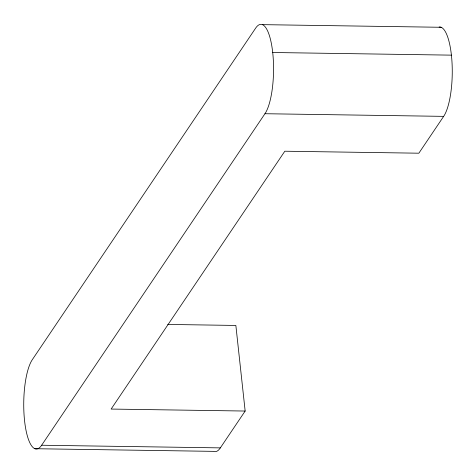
<?xml version="1.0" encoding="UTF-8"?>
<svg xmlns="http://www.w3.org/2000/svg" width="476" height="476" viewBox="0 0 476 476"><rect width="100%" height="100%" fill="white"/><g stroke="black" fill="none" stroke-linecap="round" stroke-linejoin="round"><path stroke-width="0.71" d="M41.638 445.238L264.954 113.722A46.6 13.233 -89.2 0 0 272.712 52.503A46.6 13.233 -89.2 0 0 255.654 28.12L32.338 359.636A46.6 13.233 -89.2 0 0 24.579 420.855A46.6 13.233 -89.2 0 0 41.638 445.238L220.346 447.88L245.158 411.044L235.858 325.441L167.73 324.436M439.116 27.001A46.6 13.233 -89.2 0 1 452.057 63.248A46.6 13.233 -89.2 0 1 443.662 116.364L418.85 153.201L284.815 151.219L111.128 409.062L245.158 411.044M262.478 24.645L441.187 27.287M272.712 52.503L451.421 55.145M264.954 113.722L443.662 116.364M34.813 448.713L213.522 451.355A46.6 13.233 -89.2 0 0 220.346 447.88"/></g></svg>
